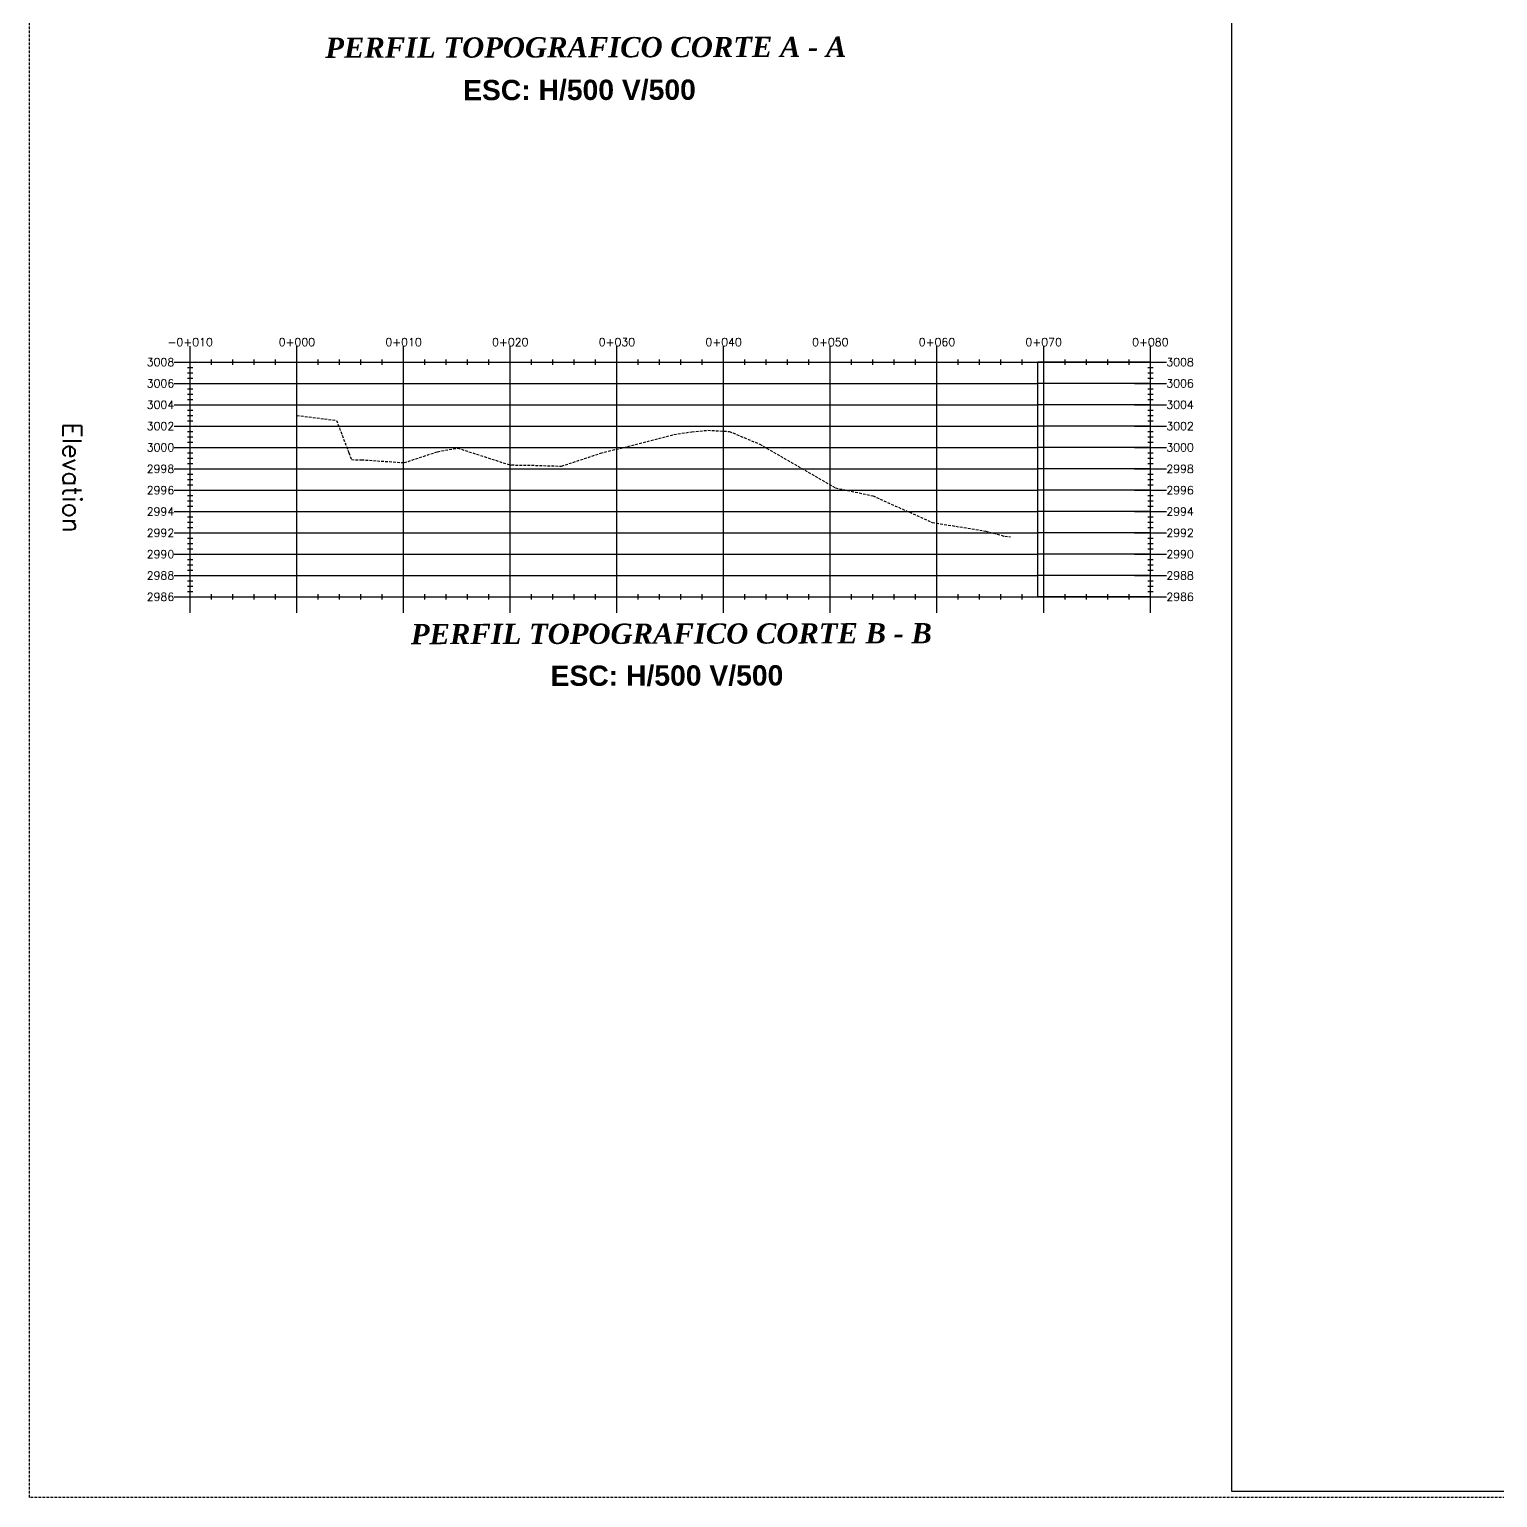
# Model space of a CAD drawing. Header units: metres. Extents: x 699753 to 708012, y 8489657 to 8490746.
# Drawn here: x 706717.6 to 706992.9, y 8490036.7 to 8490311.9 of the extents above; entities that cross this region are included whole.
import ezdxf

# ---------------------------------------------------------------- set-up
doc = ezdxf.new("R2010")
doc.units = ezdxf.units.M
doc.linetypes.add('DASHED', pattern=[0.75, 0.5, -0.25])
doc.layers.add('0_Pen_No__1', color=7, linetype='Continuous', lineweight=13)
doc.layers.add('A-ACOTACION', color=7, linetype='Continuous', lineweight=9)
for name, color, linetype in [('C-ROAD-PROF', 1, 'DASHED'), ('C-ROAD-PROF-GRID-GEOM', 5, 'Continuous'), ('C-ROAD-PROF-GRID-MAJR', 8, 'Continuous'), ('C-ROAD-PROF-TEXT', 11, 'Continuous'), ('C-ROAD-PROF-TITL', 11, 'Continuous'), ('C-ROAD-PROF-TTLB', 5, 'Continuous')]:
    doc.layers.add(name, color=color, linetype=linetype)
doc.styles.add('MtXpl_Palatino_Linot', font='')
doc.styles.get("Standard").update_dxf_attribs({"font": 'simplex.shx'})
doc.styles.get('MtXpl_Palatino_Linot').set_extended_font_data('Palatino Linotype', italic=True, bold=True)

msp = doc.modelspace()

# ---------------------------------------------------------------- linework, layer by layer
at = {"layer": 'A-ACOTACION', "lineweight": 30, "flags": 128}
msp.add_lwpolyline([(706943.08, 8490420.35), (707463.28, 8490420.35), (707463.28, 8490037.85), (706943.08, 8490037.85), (706943.08, 8490420.35)], dxfattribs=at)
at = {"layer": 'C-ROAD-PROF', "color": 1, "linetype": 'DASHED', "lineweight": -3}
for p, q in [((706767.8, 8490239.58, -507.05), (706775.23, 8490238.64, -507.05)), ((706775.23, 8490238.64, -507.05), (706777.54, 8490232.57, -507.05)), ((706824.72, 8490232.47, -507.05), (706838.49, 8490235.98, -507.05)), ((706838.49, 8490235.98, -507.05), (706841.84, 8490236.51, -507.05)), ((706841.84, 8490236.51, -507.05), (706841.85, 8490236.51, -507.05)), ((706841.85, 8490236.51, -507.05), (706844.87, 8490236.78, -507.05)), ((706844.87, 8490236.78, -507.05), (706848.85, 8490236.57, -507.05)), ((706848.85, 8490236.57, -507.05), (706854.57, 8490234.18, -507.05)), ((706777.54, 8490232.57, -507.05), (706778.06, 8490231.28, -507.05)), ((706787.92, 8490230.72, -507.05), (706794.16, 8490232.77, -507.05)), ((706794.16, 8490232.77, -507.05), (706797.92, 8490233.45, -507.05)), ((706797.92, 8490233.45, -507.05), (706807.81, 8490230.27, -507.05)), ((706817.41, 8490230.06, -507.05), (706824.72, 8490232.47, -507.05)), ((706854.57, 8490234.18, -507.05), (706868.8, 8490225.98, -507.05)), ((706778.06, 8490231.28, -507.05), (706779.89, 8490231.25, -507.05)), ((706779.89, 8490231.25, -507.05), (706787.92, 8490230.72, -507.05)), ((706807.81, 8490230.27, -507.05), (706808.02, 8490230.28, -507.05)), ((706808.02, 8490230.28, -507.05), (706811.05, 8490230.25, -507.05)), ((706811.05, 8490230.25, -507.05), (706817.41, 8490230.06, -507.05)), ((706868.8, 8490225.98, -507.05), (706875.79, 8490224.49, -507.05)), ((706875.79, 8490224.49, -507.05), (706886.92, 8490219.5, -507.05)), ((706886.92, 8490219.5, -507.05), (706896.94, 8490217.9, -507.05)), ((706896.94, 8490217.9, -507.05), (706900.5, 8490216.91, -507.05)), ((706900.5, 8490216.91, -507.05), (706901.59, 8490216.82, -507.05))]:
    msp.add_line(p, q, dxfattribs=at)
at = {"layer": 'C-ROAD-PROF', "lineweight": 30}
msp.add_lwpolyline([(706717.65, 8490744.9), (707356.61, 8490744.9), (707356.61, 8490036.71), (706717.65, 8490036.71)], close=True, dxfattribs=at)
at = {"layer": 'C-ROAD-PROF-GRID-GEOM', "color": 5, "linetype": 'Continuous', "lineweight": -3}
for p, q in [((706767.8, 8490205.56, -507.05), (706767.8, 8490249.56, -507.05)), ((706906.69, 8490205.56, -507.05), (706906.69, 8490249.56, -507.05))]:
    msp.add_line(p, q, dxfattribs=at)
at = {"layer": 'C-ROAD-PROF-GRID-MAJR', "color": 8, "linetype": 'Continuous', "lineweight": -3}
for p, q in [((706747.8, 8490249.56, -507.05), (706767.8, 8490249.56, -507.05)), ((706747.8, 8490205.56, -507.05), (706747.8, 8490249.56, -507.05)), ((706767.8, 8490249.56, -507.05), (706906.69, 8490249.56, -507.05)), ((706767.8, 8490205.56, -507.05), (706767.8, 8490249.56, -507.05)), ((706787.8, 8490205.56, -507.05), (706787.8, 8490249.56, -507.05)), ((706807.8, 8490205.56, -507.05), (706807.8, 8490249.56, -507.05)), ((706827.8, 8490205.56, -507.05), (706827.8, 8490249.56, -507.05)), ((706847.8, 8490205.56, -507.05), (706847.8, 8490249.56, -507.05)), ((706867.8, 8490205.56, -507.05), (706867.8, 8490249.56, -507.05)), ((706887.8, 8490205.56, -507.05), (706887.8, 8490249.56, -507.05)), ((706927.8, 8490249.56, -507.05), (706906.69, 8490249.56, -507.05)), ((706907.8, 8490205.56, -507.05), (706907.8, 8490249.56, -507.05)), ((706927.8, 8490205.56, -507.05), (706927.8, 8490249.56, -507.05)), ((706747.8, 8490245.56, -507.05), (706767.8, 8490245.56, -507.05)), ((706767.8, 8490245.56, -507.05), (706906.69, 8490245.56, -507.05)), ((706927.8, 8490245.56, -507.05), (706906.69, 8490245.56, -507.05)), ((706747.8, 8490241.56, -507.05), (706767.8, 8490241.56, -507.05)), ((706767.8, 8490241.56, -507.05), (706906.69, 8490241.56, -507.05)), ((706927.8, 8490241.56, -507.05), (706906.69, 8490241.56, -507.05)), ((706747.8, 8490237.56, -507.05), (706767.8, 8490237.56, -507.05)), ((706767.8, 8490237.56, -507.05), (706906.69, 8490237.56, -507.05)), ((706927.8, 8490237.56, -507.05), (706906.69, 8490237.56, -507.05)), ((706747.8, 8490233.56, -507.05), (706767.8, 8490233.56, -507.05)), ((706767.8, 8490233.56, -507.05), (706906.69, 8490233.56, -507.05)), ((706927.8, 8490233.56, -507.05), (706906.69, 8490233.56, -507.05)), ((706747.8, 8490229.56, -507.05), (706767.8, 8490229.56, -507.05)), ((706767.8, 8490229.56, -507.05), (706906.69, 8490229.56, -507.05)), ((706927.8, 8490229.56, -507.05), (706906.69, 8490229.56, -507.05)), ((706747.8, 8490225.56, -507.05), (706767.8, 8490225.56, -507.05)), ((706767.8, 8490225.56, -507.05), (706906.69, 8490225.56, -507.05)), ((706927.8, 8490225.56, -507.05), (706906.69, 8490225.56, -507.05)), ((706747.8, 8490221.56, -507.05), (706767.8, 8490221.56, -507.05)), ((706767.8, 8490221.56, -507.05), (706906.69, 8490221.56, -507.05)), ((706927.8, 8490221.56, -507.05), (706906.69, 8490221.56, -507.05)), ((706747.8, 8490217.56, -507.05), (706767.8, 8490217.56, -507.05)), ((706767.8, 8490217.56, -507.05), (706906.69, 8490217.56, -507.05)), ((706927.8, 8490217.56, -507.05), (706906.69, 8490217.56, -507.05)), ((706747.8, 8490213.56, -507.05), (706767.8, 8490213.56, -507.05)), ((706767.8, 8490213.56, -507.05), (706906.69, 8490213.56, -507.05)), ((706927.8, 8490213.56, -507.05), (706906.69, 8490213.56, -507.05)), ((706747.8, 8490209.56, -507.05), (706767.8, 8490209.56, -507.05)), ((706767.8, 8490209.56, -507.05), (706906.69, 8490209.56, -507.05)), ((706927.8, 8490209.56, -507.05), (706906.69, 8490209.56, -507.05)), ((706747.8, 8490205.56, -507.05), (706767.8, 8490205.56, -507.05)), ((706767.8, 8490205.56, -507.05), (706906.69, 8490205.56, -507.05)), ((706927.8, 8490205.56, -507.05), (706906.69, 8490205.56, -507.05))]:
    msp.add_line(p, q, dxfattribs=at)
at = {"layer": 'C-ROAD-PROF-TEXT', "color": 11, "linetype": 'Continuous', "lineweight": -3}
for p, q in [((706747.8, 8490246.56, -507.05), (706747.8, 8490252.56, -507.05)), ((706767.8, 8490246.56, -507.05), (706767.8, 8490252.56, -507.05)), ((706787.8, 8490246.56, -507.05), (706787.8, 8490252.56, -507.05)), ((706807.8, 8490246.56, -507.05), (706807.8, 8490252.56, -507.05)), ((706827.8, 8490246.56, -507.05), (706827.8, 8490252.56, -507.05)), ((706847.8, 8490246.56, -507.05), (706847.8, 8490252.56, -507.05)), ((706867.8, 8490246.56, -507.05), (706867.8, 8490252.56, -507.05)), ((706887.8, 8490246.56, -507.05), (706887.8, 8490252.56, -507.05)), ((706907.8, 8490246.56, -507.05), (706907.8, 8490252.56, -507.05)), ((706927.8, 8490246.56, -507.05), (706927.8, 8490252.56, -507.05)), ((706744.8, 8490249.56, -507.05), (706750.8, 8490249.56, -507.05)), ((706747.3, 8490248.56, -507.05), (706748.3, 8490248.56, -507.05)), ((706751.8, 8490249.06, -507.05), (706751.8, 8490250.06, -507.05)), ((706755.8, 8490249.06, -507.05), (706755.8, 8490250.06, -507.05)), ((706759.8, 8490249.06, -507.05), (706759.8, 8490250.06, -507.05)), ((706763.8, 8490249.06, -507.05), (706763.8, 8490250.06, -507.05)), ((706771.8, 8490249.06, -507.05), (706771.8, 8490250.06, -507.05)), ((706775.8, 8490249.06, -507.05), (706775.8, 8490250.06, -507.05)), ((706779.8, 8490249.06, -507.05), (706779.8, 8490250.06, -507.05)), ((706783.8, 8490249.06, -507.05), (706783.8, 8490250.06, -507.05)), ((706791.8, 8490249.06, -507.05), (706791.8, 8490250.06, -507.05)), ((706795.8, 8490249.06, -507.05), (706795.8, 8490250.06, -507.05)), ((706799.8, 8490249.06, -507.05), (706799.8, 8490250.06, -507.05)), ((706803.8, 8490249.06, -507.05), (706803.8, 8490250.06, -507.05)), ((706811.8, 8490249.06, -507.05), (706811.8, 8490250.06, -507.05)), ((706815.8, 8490249.06, -507.05), (706815.8, 8490250.06, -507.05)), ((706819.8, 8490249.06, -507.05), (706819.8, 8490250.06, -507.05)), ((706823.8, 8490249.06, -507.05), (706823.8, 8490250.06, -507.05)), ((706831.8, 8490249.06, -507.05), (706831.8, 8490250.06, -507.05)), ((706835.8, 8490249.06, -507.05), (706835.8, 8490250.06, -507.05)), ((706839.8, 8490249.06, -507.05), (706839.8, 8490250.06, -507.05)), ((706843.8, 8490249.06, -507.05), (706843.8, 8490250.06, -507.05)), ((706851.8, 8490249.06, -507.05), (706851.8, 8490250.06, -507.05)), ((706855.8, 8490249.06, -507.05), (706855.8, 8490250.06, -507.05)), ((706859.8, 8490249.06, -507.05), (706859.8, 8490250.06, -507.05)), ((706863.8, 8490249.06, -507.05), (706863.8, 8490250.06, -507.05)), ((706871.8, 8490249.06, -507.05), (706871.8, 8490250.06, -507.05)), ((706875.8, 8490249.06, -507.05), (706875.8, 8490250.06, -507.05)), ((706879.8, 8490249.06, -507.05), (706879.8, 8490250.06, -507.05)), ((706883.8, 8490249.06, -507.05), (706883.8, 8490250.06, -507.05)), ((706891.8, 8490249.06, -507.05), (706891.8, 8490250.06, -507.05)), ((706895.8, 8490249.06, -507.05), (706895.8, 8490250.06, -507.05)), ((706899.8, 8490249.06, -507.05), (706899.8, 8490250.06, -507.05)), ((706903.8, 8490249.06, -507.05), (706903.8, 8490250.06, -507.05)), ((706911.8, 8490249.06, -507.05), (706911.8, 8490250.06, -507.05)), ((706915.8, 8490249.06, -507.05), (706915.8, 8490250.06, -507.05)), ((706919.8, 8490249.06, -507.05), (706919.8, 8490250.06, -507.05)), ((706923.8, 8490249.06, -507.05), (706923.8, 8490250.06, -507.05)), ((706924.8, 8490249.56, -507.05), (706930.8, 8490249.56, -507.05)), ((706927.3, 8490248.56, -507.05), (706928.3, 8490248.56, -507.05)), ((706744.8, 8490245.56, -507.05), (706750.8, 8490245.56, -507.05)), ((706747.3, 8490247.56, -507.05), (706748.3, 8490247.56, -507.05)), ((706747.3, 8490246.56, -507.05), (706748.3, 8490246.56, -507.05)), ((706924.8, 8490245.56, -507.05), (706930.8, 8490245.56, -507.05)), ((706927.3, 8490247.56, -507.05), (706928.3, 8490247.56, -507.05)), ((706927.3, 8490246.56, -507.05), (706928.3, 8490246.56, -507.05)), ((706747.3, 8490244.56, -507.05), (706748.3, 8490244.56, -507.05)), ((706747.3, 8490243.56, -507.05), (706748.3, 8490243.56, -507.05)), ((706927.3, 8490244.56, -507.05), (706928.3, 8490244.56, -507.05)), ((706927.3, 8490243.56, -507.05), (706928.3, 8490243.56, -507.05)), ((706744.8, 8490241.56, -507.05), (706750.8, 8490241.56, -507.05)), ((706747.3, 8490242.56, -507.05), (706748.3, 8490242.56, -507.05)), ((706747.3, 8490240.56, -507.05), (706748.3, 8490240.56, -507.05)), ((706924.8, 8490241.56, -507.05), (706930.8, 8490241.56, -507.05)), ((706927.3, 8490242.56, -507.05), (706928.3, 8490242.56, -507.05)), ((706927.3, 8490240.56, -507.05), (706928.3, 8490240.56, -507.05)), ((706744.8, 8490237.56, -507.05), (706750.8, 8490237.56, -507.05)), ((706747.3, 8490239.56, -507.05), (706748.3, 8490239.56, -507.05)), ((706747.3, 8490238.56, -507.05), (706748.3, 8490238.56, -507.05)), ((706924.8, 8490237.56, -507.05), (706930.8, 8490237.56, -507.05)), ((706927.3, 8490239.56, -507.05), (706928.3, 8490239.56, -507.05)), ((706927.3, 8490238.56, -507.05), (706928.3, 8490238.56, -507.05)), ((706747.3, 8490236.56, -507.05), (706748.3, 8490236.56, -507.05)), ((706747.3, 8490235.56, -507.05), (706748.3, 8490235.56, -507.05)), ((706747.3, 8490234.56, -507.05), (706748.3, 8490234.56, -507.05)), ((706927.3, 8490236.56, -507.05), (706928.3, 8490236.56, -507.05)), ((706927.3, 8490235.56, -507.05), (706928.3, 8490235.56, -507.05)), ((706927.3, 8490234.56, -507.05), (706928.3, 8490234.56, -507.05)), ((706744.8, 8490233.56, -507.05), (706750.8, 8490233.56, -507.05)), ((706747.3, 8490232.56, -507.05), (706748.3, 8490232.56, -507.05)), ((706924.8, 8490233.56, -507.05), (706930.8, 8490233.56, -507.05)), ((706927.3, 8490232.56, -507.05), (706928.3, 8490232.56, -507.05)), ((706744.8, 8490229.56, -507.05), (706750.8, 8490229.56, -507.05)), ((706747.3, 8490231.56, -507.05), (706748.3, 8490231.56, -507.05)), ((706747.3, 8490230.56, -507.05), (706748.3, 8490230.56, -507.05)), ((706924.8, 8490229.56, -507.05), (706930.8, 8490229.56, -507.05)), ((706927.3, 8490231.56, -507.05), (706928.3, 8490231.56, -507.05)), ((706927.3, 8490230.56, -507.05), (706928.3, 8490230.56, -507.05)), ((706747.3, 8490228.56, -507.05), (706748.3, 8490228.56, -507.05)), ((706747.3, 8490227.56, -507.05), (706748.3, 8490227.56, -507.05)), ((706747.3, 8490226.56, -507.05), (706748.3, 8490226.56, -507.05)), ((706927.3, 8490228.56, -507.05), (706928.3, 8490228.56, -507.05)), ((706927.3, 8490227.56, -507.05), (706928.3, 8490227.56, -507.05)), ((706927.3, 8490226.56, -507.05), (706928.3, 8490226.56, -507.05)), ((706744.8, 8490225.56, -507.05), (706750.8, 8490225.56, -507.05)), ((706747.3, 8490224.56, -507.05), (706748.3, 8490224.56, -507.05)), ((706747.3, 8490223.56, -507.05), (706748.3, 8490223.56, -507.05)), ((706924.8, 8490225.56, -507.05), (706930.8, 8490225.56, -507.05)), ((706927.3, 8490224.56, -507.05), (706928.3, 8490224.56, -507.05)), ((706927.3, 8490223.56, -507.05), (706928.3, 8490223.56, -507.05)), ((706744.8, 8490221.56, -507.05), (706750.8, 8490221.56, -507.05)), ((706747.3, 8490222.56, -507.05), (706748.3, 8490222.56, -507.05)), ((706924.8, 8490221.56, -507.05), (706930.8, 8490221.56, -507.05)), ((706927.3, 8490222.56, -507.05), (706928.3, 8490222.56, -507.05)), ((706747.3, 8490220.56, -507.05), (706748.3, 8490220.56, -507.05)), ((706747.3, 8490219.56, -507.05), (706748.3, 8490219.56, -507.05)), ((706747.3, 8490218.56, -507.05), (706748.3, 8490218.56, -507.05)), ((706927.3, 8490220.56, -507.05), (706928.3, 8490220.56, -507.05)), ((706927.3, 8490219.56, -507.05), (706928.3, 8490219.56, -507.05)), ((706927.3, 8490218.56, -507.05), (706928.3, 8490218.56, -507.05)), ((706744.8, 8490217.56, -507.05), (706750.8, 8490217.56, -507.05)), ((706747.3, 8490216.56, -507.05), (706748.3, 8490216.56, -507.05)), ((706747.3, 8490215.56, -507.05), (706748.3, 8490215.56, -507.05)), ((706924.8, 8490217.56, -507.05), (706930.8, 8490217.56, -507.05)), ((706927.3, 8490216.56, -507.05), (706928.3, 8490216.56, -507.05)), ((706927.3, 8490215.56, -507.05), (706928.3, 8490215.56, -507.05)), ((706744.8, 8490213.56, -507.05), (706750.8, 8490213.56, -507.05)), ((706747.3, 8490214.56, -507.05), (706748.3, 8490214.56, -507.05)), ((706747.3, 8490212.56, -507.05), (706748.3, 8490212.56, -507.05)), ((706924.8, 8490213.56, -507.05), (706930.8, 8490213.56, -507.05)), ((706927.3, 8490214.56, -507.05), (706928.3, 8490214.56, -507.05)), ((706927.3, 8490212.56, -507.05), (706928.3, 8490212.56, -507.05)), ((706747.3, 8490211.56, -507.05), (706748.3, 8490211.56, -507.05)), ((706747.3, 8490210.56, -507.05), (706748.3, 8490210.56, -507.05)), ((706927.3, 8490211.56, -507.05), (706928.3, 8490211.56, -507.05)), ((706927.3, 8490210.56, -507.05), (706928.3, 8490210.56, -507.05)), ((706744.8, 8490209.56, -507.05), (706750.8, 8490209.56, -507.05)), ((706747.3, 8490208.56, -507.05), (706748.3, 8490208.56, -507.05)), ((706747.3, 8490207.56, -507.05), (706748.3, 8490207.56, -507.05)), ((706747.8, 8490202.56, -507.05), (706747.8, 8490208.56, -507.05)), ((706767.8, 8490202.56, -507.05), (706767.8, 8490208.56, -507.05)), ((706787.8, 8490202.56, -507.05), (706787.8, 8490208.56, -507.05)), ((706807.8, 8490202.56, -507.05), (706807.8, 8490208.56, -507.05)), ((706827.8, 8490202.56, -507.05), (706827.8, 8490208.56, -507.05)), ((706847.8, 8490202.56, -507.05), (706847.8, 8490208.56, -507.05)), ((706867.8, 8490202.56, -507.05), (706867.8, 8490208.56, -507.05)), ((706887.8, 8490202.56, -507.05), (706887.8, 8490208.56, -507.05)), ((706907.8, 8490202.56, -507.05), (706907.8, 8490208.56, -507.05)), ((706924.8, 8490209.56, -507.05), (706930.8, 8490209.56, -507.05)), ((706927.3, 8490208.56, -507.05), (706928.3, 8490208.56, -507.05)), ((706927.3, 8490207.56, -507.05), (706928.3, 8490207.56, -507.05)), ((706927.8, 8490202.56, -507.05), (706927.8, 8490208.56, -507.05)), ((706744.8, 8490205.56, -507.05), (706750.8, 8490205.56, -507.05)), ((706747.3, 8490206.56, -507.05), (706748.3, 8490206.56, -507.05)), ((706751.8, 8490205.06, -507.05), (706751.8, 8490206.06, -507.05)), ((706755.8, 8490205.06, -507.05), (706755.8, 8490206.06, -507.05)), ((706759.8, 8490205.06, -507.05), (706759.8, 8490206.06, -507.05)), ((706763.8, 8490205.06, -507.05), (706763.8, 8490206.06, -507.05)), ((706771.8, 8490205.06, -507.05), (706771.8, 8490206.06, -507.05)), ((706775.8, 8490205.06, -507.05), (706775.8, 8490206.06, -507.05)), ((706779.8, 8490205.06, -507.05), (706779.8, 8490206.06, -507.05)), ((706783.8, 8490205.06, -507.05), (706783.8, 8490206.06, -507.05)), ((706791.8, 8490205.06, -507.05), (706791.8, 8490206.06, -507.05)), ((706795.8, 8490205.06, -507.05), (706795.8, 8490206.06, -507.05)), ((706799.8, 8490205.06, -507.05), (706799.8, 8490206.06, -507.05)), ((706803.8, 8490205.06, -507.05), (706803.8, 8490206.06, -507.05)), ((706811.8, 8490205.06, -507.05), (706811.8, 8490206.06, -507.05)), ((706815.8, 8490205.06, -507.05), (706815.8, 8490206.06, -507.05)), ((706819.8, 8490205.06, -507.05), (706819.8, 8490206.06, -507.05)), ((706823.8, 8490205.06, -507.05), (706823.8, 8490206.06, -507.05)), ((706831.8, 8490205.06, -507.05), (706831.8, 8490206.06, -507.05)), ((706835.8, 8490205.06, -507.05), (706835.8, 8490206.06, -507.05)), ((706839.8, 8490205.06, -507.05), (706839.8, 8490206.06, -507.05)), ((706843.8, 8490205.06, -507.05), (706843.8, 8490206.06, -507.05)), ((706851.8, 8490205.06, -507.05), (706851.8, 8490206.06, -507.05)), ((706855.8, 8490205.06, -507.05), (706855.8, 8490206.06, -507.05)), ((706859.8, 8490205.06, -507.05), (706859.8, 8490206.06, -507.05)), ((706863.8, 8490205.06, -507.05), (706863.8, 8490206.06, -507.05)), ((706871.8, 8490205.06, -507.05), (706871.8, 8490206.06, -507.05)), ((706875.8, 8490205.06, -507.05), (706875.8, 8490206.06, -507.05)), ((706879.8, 8490205.06, -507.05), (706879.8, 8490206.06, -507.05)), ((706883.8, 8490205.06, -507.05), (706883.8, 8490206.06, -507.05)), ((706891.8, 8490205.06, -507.05), (706891.8, 8490206.06, -507.05)), ((706895.8, 8490205.06, -507.05), (706895.8, 8490206.06, -507.05)), ((706899.8, 8490205.06, -507.05), (706899.8, 8490206.06, -507.05)), ((706903.8, 8490205.06, -507.05), (706903.8, 8490206.06, -507.05)), ((706911.8, 8490205.06, -507.05), (706911.8, 8490206.06, -507.05)), ((706915.8, 8490205.06, -507.05), (706915.8, 8490206.06, -507.05)), ((706919.8, 8490205.06, -507.05), (706919.8, 8490206.06, -507.05)), ((706923.8, 8490205.06, -507.05), (706923.8, 8490206.06, -507.05)), ((706924.8, 8490205.56, -507.05), (706930.8, 8490205.56, -507.05)), ((706927.3, 8490206.56, -507.05), (706928.3, 8490206.56, -507.05))]:
    msp.add_line(p, q, dxfattribs=at)
at = {"layer": 'C-ROAD-PROF-TTLB', "color": 5, "linetype": 'Continuous', "lineweight": -3}
for p, q in [((706747.8, 8490205.56, -507.05), (706747.8, 8490249.56, -507.05)), ((706747.8, 8490249.56, -507.05), (706927.8, 8490249.56, -507.05)), ((706927.8, 8490205.56, -507.05), (706927.8, 8490249.56, -507.05)), ((706747.8, 8490205.56, -507.05), (706927.8, 8490205.56, -507.05))]:
    msp.add_line(p, q, dxfattribs=at)

# ---------------------------------------------------------------- texts
at = {"layer": '0_Pen_No__1', "linetype": 'Continuous', "style": 'MtXpl_Palatino_Linot'}
for s, p in [('PERFIL TOPOGRAFICO CORTE A - A', (706773.13, 8490306.59, -507.05)), ('PERFIL TOPOGRAFICO CORTE B - B', (706789.17, 8490196.68, -507.05))]:
    msp.add_text(s, height=3.7969, rotation=0.1054, dxfattribs=at).set_placement(p)
at = {"layer": '0_Pen_No__1', "linetype": 'Continuous', "char_height": 3.7969, "attachment_point": 8, "rotation": 0.1054, "style": 'MtXpl_Palatino_Linot'}
for insert in [(706820.78, 8490298.58), (706837.18, 8490188.8)]:
    msp.add_mtext('{\\fArial|b1|i0|c0|p34;ESC: H/500 V/500}', dxfattribs=dict(at, insert=insert))
at = {"layer": 'C-ROAD-PROF-TEXT', "color": 11, "linetype": 'Continuous', "lineweight": -3, "char_height": 1.5}
for s, insert, attachment_point in [('-0+010', (706747.8, 8490252.56, -507.05), 8), ('0+000', (706767.8, 8490252.56, -507.05), 8), ('0+010', (706787.8, 8490252.56, -507.05), 8), ('0+020', (706807.8, 8490252.56, -507.05), 8), ('0+030', (706827.8, 8490252.56, -507.05), 8), ('0+040', (706847.8, 8490252.56, -507.05), 8), ('0+050', (706867.8, 8490252.56, -507.05), 8), ('0+060', (706887.8, 8490252.56, -507.05), 8), ('0+070', (706907.8, 8490252.56, -507.05), 8), ('0+080', (706927.8, 8490252.56, -507.05), 8), ('3008', (706744.8, 8490249.56, -507.05), 6), ('3008', (706930.8, 8490249.56, -507.05), 4), ('3006', (706744.8, 8490245.56, -507.05), 6), ('3006', (706930.8, 8490245.56, -507.05), 4), ('3004', (706744.8, 8490241.56, -507.05), 6), ('3004', (706930.8, 8490241.56, -507.05), 4), ('3002', (706744.8, 8490237.56, -507.05), 6), ('3002', (706930.8, 8490237.56, -507.05), 4), ('3000', (706744.8, 8490233.56, -507.05), 6), ('3000', (706930.8, 8490233.56, -507.05), 4), ('2998', (706744.8, 8490229.56, -507.05), 6), ('2998', (706930.8, 8490229.56, -507.05), 4), ('2996', (706744.8, 8490225.56, -507.05), 6), ('2996', (706930.8, 8490225.56, -507.05), 4), ('2994', (706744.8, 8490221.56, -507.05), 6), ('2994', (706930.8, 8490221.56, -507.05), 4), ('2992', (706744.8, 8490217.56, -507.05), 6), ('2992', (706930.8, 8490217.56, -507.05), 4), ('2990', (706744.8, 8490213.56, -507.05), 6), ('2990', (706930.8, 8490213.56, -507.05), 4), ('2988', (706744.8, 8490209.56, -507.05), 6), ('2988', (706930.8, 8490209.56, -507.05), 4), ('2986', (706744.8, 8490205.56, -507.05), 6), ('2986', (706930.8, 8490205.56, -507.05), 4)]:
    msp.add_mtext(s, dxfattribs=dict(at, insert=insert, attachment_point=attachment_point))
at = {"layer": 'C-ROAD-PROF-TITL', "color": 1, "linetype": 'Continuous', "lineweight": -3, "insert": (706723.9, 8490227.87, -507.05), "char_height": 3.5, "attachment_point": 8, "rotation": 270}
msp.add_mtext('Elevation', dxfattribs=at)

doc.saveas('drawing.dxf')
